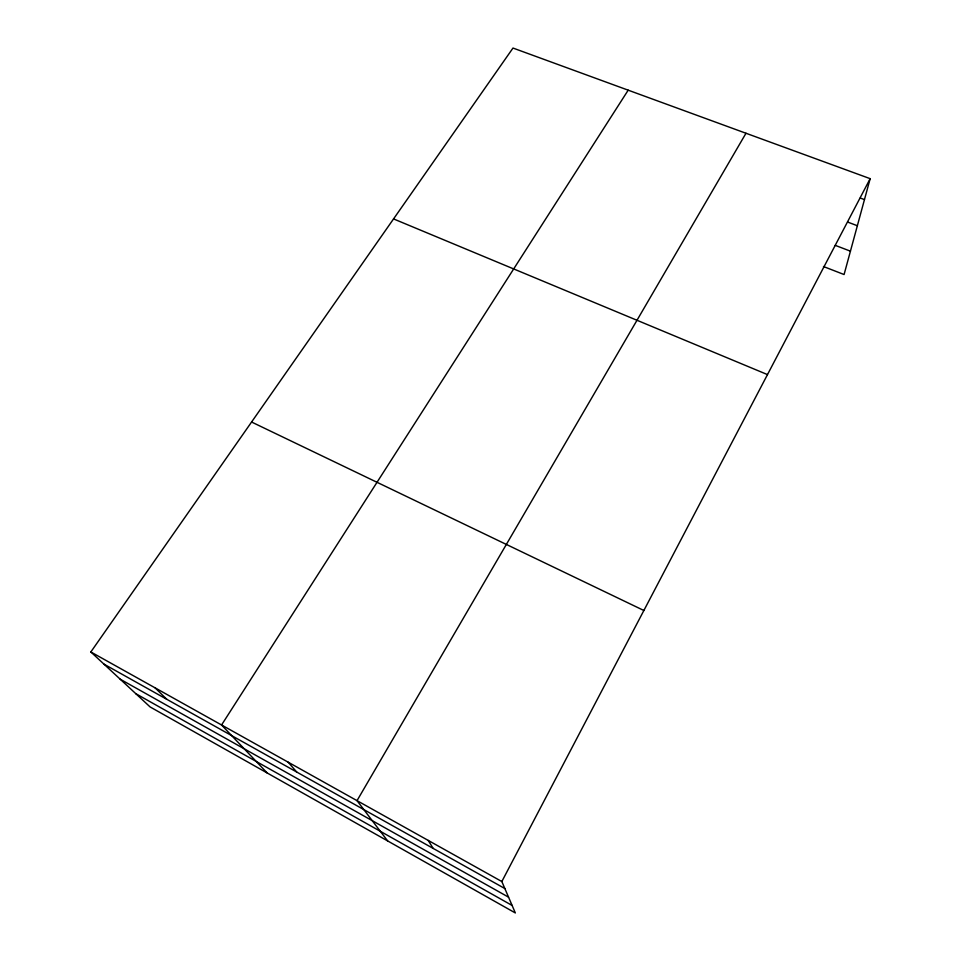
<?xml version="1.0" encoding="UTF-8"?>
<svg xmlns="http://www.w3.org/2000/svg" width="961" height="961" viewBox="0 0 961 961"><rect width="100%" height="100%" fill="white"/><g stroke="black" fill="none" stroke-linecap="round" stroke-linejoin="round"><path stroke-width="1.44" d="M90.839 651.966L501.834 881.537L515.336 912.95L150.084 706.924L90.839 651.966L512.994 48.05L870.161 178.662L844.082 274.534L823.469 266.533M501.834 881.537L870.161 178.662M745.988 133.255L357.024 800.657L387.631 840.911M628.194 90.178L221.559 724.99L267.194 772.98M860.275 198.038L864.468 199.6M847.638 222.063L857.356 225.727M835.265 245.367L850.437 251.169M393.554 218.916L767.479 374.598M251.578 422.023L643.87 610.499M103.932 664.111L504.849 888.541M120.149 679.163L508.561 897.178M135.813 693.686L512.117 905.454M155.129 687.884L166.782 699.296M288.18 762.193L296.697 772.019M428.198 840.407L433.171 848.419"/></g></svg>
